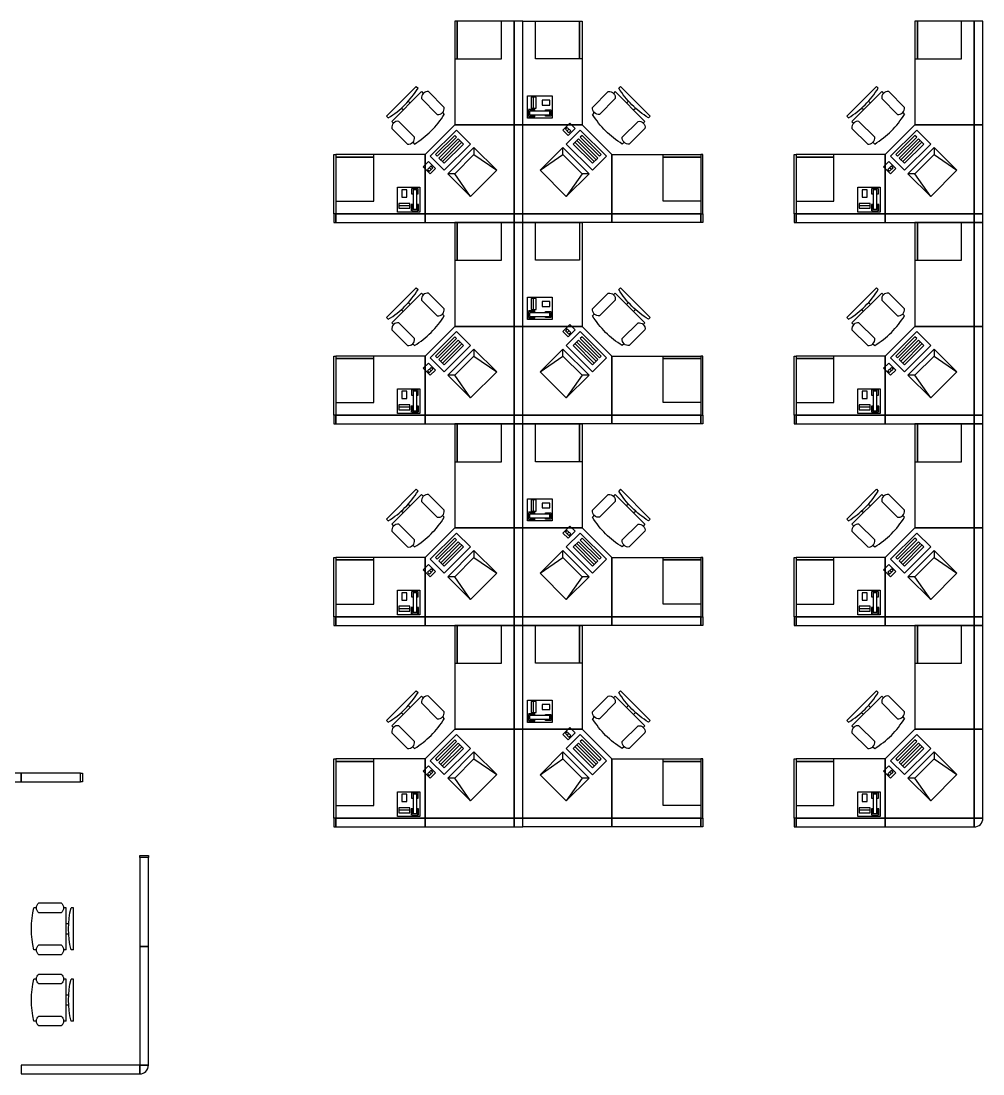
# Model space of a CAD drawing. Header units: inches. Extents: x 134 to 3030, y 231 to 1533.
# Drawn here: x 899.6 to 1288.6, y 232.4 to 658.3 of the extents above; entities that cross this region are included whole.
import ezdxf

# ---------------------------------------------------------------- set-up
doc = ezdxf.new("R2010")
doc.units = ezdxf.units.IN
doc.header["$LTSCALE"] = 96
doc.header["$MEASUREMENT"] = 0
doc.layers.get('0').update_dxf_attribs({"linetype": 'CONTINUOUS'})
for name, color, linetype, lineweight in [('A-FURN-P-PEDS', 5, 'CONTINUOUS', 25), ('A-FURN-P-PHWL-46', 1, 'CONTINUOUS', 25), ('A-FURN-P-PHWL-462', 1, 'CONTINUOUS', 25), ('A-FURN-P-SEAT', 4, 'CONTINUOUS', 25), ('A-FURN-P-WKSF', 200, 'CONTINUOUS', 25), ('A-FURN-P-WKSF2', 200, 'CONTINUOUS', 25), ('COMPUTER-P3', 2, 'CONTINUOUS', 25), ('TELEPHONE-ST12', 3, 'CONTINUOUS', 25)]:
    doc.layers.add(name, color=color, linetype=linetype, lineweight=lineweight)
doc.styles.add('ATTR', font='romans.shx', dxfattribs={"width": 0.8, "height": 2.52})

# ---------------------------------------------------------------- blocks, each defined once
blk = doc.blocks.new('http...pointasearch.autodesk.com.GeneralSymbolsCatalog.idropxml.COMPUTER_TERMINAL.xml.COMPUTER_TERMINAL')
for p, q in [((0, -13), (0, 0)), ((2, -11), (0, 0)), ((0, 0), (15, 0)), ((15, 0), (13, -11)), ((15, 0), (15, -13)), ((0, -13), (2, -11)), ((13, -11), (2, -11)), ((13, -11), (15, -13)), ((15, -13), (0, -13)), ((0, -15), (15, -15)), ((0, -23), (0, -15)), ((13, -17), (2, -17)), ((2, -17), (2, -20)), ((13, -20), (13, -17)), ((15, -15), (15, -23)), ((13, -18), (2, -18)), ((2, -19), (13, -19)), ((2, -20), (13, -20)), ((13, -21), (2, -21)), ((2, -21), (2, -22)), ((13, -22), (13, -21)), ((17, -18), (17, -22)), ((20, -18), (17, -18)), ((17.5, -19), (17.5, -20)), ((19.5, -19), (17.5, -19)), ((17.5, -20), (19.5, -20)), ((18.5, -19), (18.5, -20)), ((19.5, -20), (19.5, -19)), ((20, -22), (20, -18)), ((15, -23), (0, -23)), ((2, -22), (13, -22)), ((17, -22), (20, -22))]:
    blk.add_line(p, q)
at = {"style": 'ATTR', "width": 0.8, "flags": 9}
blk.add_attdef('ESTCODE', (0, 0), '', height=0.000059, dxfattribs=at)
blk = doc.blocks.new('http...pointasearch.autodesk.com.GeneralSymbolsCatalog.idropxml.DESK_CHAIR.xml.DESK_CHAIR')
at = {"linetype": 'Continuous'}
for p, q in [((-8.5, 0), (-8.5, -1)), ((-8.5, 0), (8.5, 0)), ((8.5, 0), (8.5, -1)), ((-8.5, -3), (-8.5, -4)), ((-8.5, -3), (8.5, -3)), ((-2, -3), (-2, -1.9355)), ((2, -1.9576), (2, -3)), ((8.5, -3), (8.5, -4)), ((-10.5, -5), (-10.5, -14)), ((-6.5, -14), (-6.5, -5)), ((6.5, -5), (6.5, -14)), ((10.5, -14), (10.5, -5)), ((-8.5, -15), (-8.5, -16)), ((8.5, -15), (8.5, -16))]:
    blk.add_line(p, q, dxfattribs=at)
for centre, radius, start, end in [((-8.5, -6.5), 2.5, 36.8699, 143.1301), ((0, 34.625), 36.625, 256.5803, 283.4197), ((8.5, -6.5), 2.5, 36.8699, 143.1301), ((-8.5, -12.5), 2.5, 216.8699, 323.1301), ((0, 19.625), 36.625, 256.5803, 283.4197), ((8.5, -12.5), 2.5, 216.8699, 323.1301)]:
    blk.add_arc(centre, radius, start, end, dxfattribs=at)
at = {"style": 'ATTR', "width": 0.8, "flags": 9}
blk.add_attdef('ESTCODE', (0, 0), '', height=0.0042, dxfattribs=at)
blk = doc.blocks.new('http...pointasearch.autodesk.com.GeneralSymbolsCatalog.idropxml.MULTI_LINE_TELEPHONE.xml.MULTI_LINE_TELEPHONE')
for p, q in [((-4.5, 0), (4.5, 0)), ((-4.5, -10), (-4.5, 0)), ((4.5, 0), (4.5, -10)), ((-4, -0.5), (-4, -3)), ((-4, -3), (-3.25, -3)), ((-1.25, -0.5), (-3.75, -0.5)), ((-3.75, -0.5), (-3.75, -2.75)), ((-3.75, -2.75), (-3.25, -2.75)), ((-3.25, -1), (-1.75, -1)), ((-3.25, -1), (-3.25, -9)), ((-1.75, -9), (-1.75, -1)), ((-1.75, -2.75), (-1.25, -2.75)), ((-1.75, -3), (-1, -3)), ((-1.25, -2.75), (-1.25, -0.5)), ((-1, -3), (-1, -0.5)), ((-0.5, -1.5), (-0.5, -3.5)), ((4, -1.5), (-0.5, -1.5)), ((-0.5, -2.5), (4, -2.5)), ((-0.5, -3.5), (4, -3.5)), ((4, -3.5), (4, -1.5)), ((-3.75, -9.5), (-3.75, -7.25)), ((-3.75, -7.25), (-3.25, -7.25)), ((-1.75, -7.25), (-1.25, -7.25)), ((-1.25, -7.25), (-1.25, -9.5)), ((0.75, -6), (0.75, -9)), ((2.75, -6), (0.75, -6)), ((2.75, -9), (2.75, -6)), ((4.5, -10), (-4.5, -10)), ((-1.25, -9.5), (-3.75, -9.5)), ((-3.25, -9), (-1.75, -9)), ((0.75, -9), (2.75, -9))]:
    blk.add_line(p, q)
at = {"style": 'ATTR', "width": 0.8, "flags": 9}
blk.add_attdef('ESTCODE', (0, 0), '', height=0.0000256, dxfattribs=at)

msp = doc.modelspace()

# ---------------------------------------------------------------- linework, layer by layer
at = {"layer": 'A-FURN-P-PEDS', "linetype": 'Continuous'}
for points in [[(1075.96, 643.05), (1075.96, 658.3), (1074.96, 658.3), (1074.96, 643.05)], [(1125.46, 643.05), (1125.46, 658.3), (1126.46, 658.3), (1126.46, 643.05)], [(1262.06, 643.05), (1262.06, 658.3), (1261.06, 658.3), (1261.06, 643.05)], [(1026.96, 603.3), (1042.21, 603.3), (1042.21, 604.3), (1026.96, 604.3)], [(1174.46, 603.3), (1159.21, 603.3), (1159.21, 604.3), (1174.46, 604.3)], [(1213.06, 603.3), (1228.31, 603.3), (1228.31, 604.3), (1213.06, 604.3)], [(1075.96, 561.55), (1075.96, 576.8), (1074.96, 576.8), (1074.96, 561.55)], [(1262.06, 561.55), (1262.06, 576.8), (1261.06, 576.8), (1261.06, 561.55)], [(1026.96, 521.8), (1042.21, 521.8), (1042.21, 522.8), (1026.96, 522.8)], [(1174.46, 521.8), (1159.21, 521.8), (1159.21, 522.8), (1174.46, 522.8)], [(1213.06, 521.8), (1228.31, 521.8), (1228.31, 522.8), (1213.06, 522.8)], [(1075.96, 480.05), (1075.96, 495.3), (1074.96, 495.3), (1074.96, 480.05)], [(1125.46, 480.05), (1125.46, 495.3), (1126.46, 495.3), (1126.46, 480.05)], [(1262.06, 480.05), (1262.06, 495.3), (1261.06, 495.3), (1261.06, 480.05)], [(1026.96, 440.3), (1042.21, 440.3), (1042.21, 441.3), (1026.96, 441.3)], [(1174.46, 440.3), (1159.21, 440.3), (1159.21, 441.3), (1174.46, 441.3)], [(1213.06, 440.3), (1228.31, 440.3), (1228.31, 441.3), (1213.06, 441.3)], [(1075.96, 398.55), (1075.96, 413.8), (1074.96, 413.8), (1074.96, 398.55)], [(1125.46, 398.55), (1125.46, 413.8), (1126.46, 413.8), (1126.46, 398.55)], [(1262.06, 398.55), (1262.06, 413.8), (1261.06, 413.8), (1261.06, 398.55)], [(1026.96, 358.8), (1042.21, 358.8), (1042.21, 359.8), (1026.96, 359.8)], [(1174.46, 358.8), (1159.21, 358.8), (1159.21, 359.8), (1174.46, 359.8)], [(1213.06, 358.8), (1228.31, 358.8), (1228.31, 359.8), (1213.06, 359.8)]]:
    msp.add_lwpolyline(points, close=True, dxfattribs=at)
at = {"layer": 'A-FURN-P-PEDS'}
for points in [[(1093.84, 643.05), (1093.84, 658.3), (1075.96, 658.3), (1075.96, 643.05)], [(1107.59, 643.05), (1107.59, 658.3), (1125.46, 658.3), (1125.46, 643.05)], [(1279.93, 643.05), (1279.93, 658.3), (1262.06, 658.3), (1262.06, 643.05)], [(1026.96, 585.43), (1042.21, 585.43), (1042.21, 603.3), (1026.96, 603.3)], [(1174.46, 585.43), (1159.21, 585.43), (1159.21, 603.3), (1174.46, 603.3)], [(1213.06, 585.43), (1228.31, 585.43), (1228.31, 603.3), (1213.06, 603.3)], [(1093.84, 561.55), (1093.84, 576.8), (1075.96, 576.8), (1075.96, 561.55)], [(1107.59, 561.55), (1107.59, 576.8), (1125.46, 576.8), (1125.46, 561.55)], [(1279.93, 561.55), (1279.93, 576.8), (1262.06, 576.8), (1262.06, 561.55)], [(1026.96, 503.93), (1042.21, 503.93), (1042.21, 521.8), (1026.96, 521.8)], [(1174.46, 503.93), (1159.21, 503.93), (1159.21, 521.8), (1174.46, 521.8)], [(1213.06, 503.93), (1228.31, 503.93), (1228.31, 521.8), (1213.06, 521.8)], [(1093.84, 480.05), (1093.84, 495.3), (1075.96, 495.3), (1075.96, 480.05)], [(1107.59, 480.05), (1107.59, 495.3), (1125.46, 495.3), (1125.46, 480.05)], [(1279.93, 480.05), (1279.93, 495.3), (1262.06, 495.3), (1262.06, 480.05)], [(1026.96, 422.43), (1042.21, 422.43), (1042.21, 440.3), (1026.96, 440.3)], [(1174.46, 422.43), (1159.21, 422.43), (1159.21, 440.3), (1174.46, 440.3)], [(1213.06, 422.43), (1228.31, 422.43), (1228.31, 440.3), (1213.06, 440.3)], [(1093.84, 398.55), (1093.84, 413.8), (1075.96, 413.8), (1075.96, 398.55)], [(1107.59, 398.55), (1107.59, 413.8), (1125.46, 413.8), (1125.46, 398.55)], [(1279.93, 398.55), (1279.93, 413.8), (1262.06, 413.8), (1262.06, 398.55)], [(1026.96, 340.93), (1042.21, 340.93), (1042.21, 358.8), (1026.96, 358.8)], [(1174.46, 340.93), (1159.21, 340.93), (1159.21, 358.8), (1174.46, 358.8)], [(1213.06, 340.93), (1228.31, 340.93), (1228.31, 358.8), (1213.06, 358.8)]]:
    msp.add_lwpolyline(points, close=True, dxfattribs=at)
at = {"layer": 'A-FURN-P-PHWL-46'}
for points in [[(1102.46, 658.3), (1098.96, 658.3), (1098.96, 616.3), (1102.46, 616.3)], [(1288.56, 658.3), (1285.06, 658.3), (1285.06, 616.3), (1288.56, 616.3)], [(1102.46, 616.3), (1098.96, 616.3), (1098.96, 580.3), (1102.46, 580.3)], [(1288.56, 616.3), (1285.06, 616.3), (1285.06, 580.3), (1288.56, 580.3)], [(1026.09, 580.3), (1026.09, 576.8), (1026.96, 576.8), (1026.96, 580.3)], [(1026.96, 580.3), (1026.96, 576.8), (1062.96, 576.8), (1062.96, 580.3)], [(1062.96, 580.3), (1062.96, 576.8), (1098.96, 576.8), (1098.96, 580.3)], [(1138.46, 580.3), (1138.46, 576.8), (1102.46, 576.8), (1102.46, 580.3)], [(1174.46, 580.3), (1174.46, 576.8), (1138.46, 576.8), (1138.46, 580.3)], [(1175.34, 580.3), (1175.34, 576.8), (1174.46, 576.8), (1174.46, 580.3)], [(1212.18, 580.3), (1212.18, 576.8), (1213.06, 576.8), (1213.06, 580.3)], [(1213.06, 580.3), (1213.06, 576.8), (1249.06, 576.8), (1249.06, 580.3)], [(1249.06, 580.3), (1249.06, 576.8), (1285.06, 576.8), (1285.06, 580.3)], [(1102.46, 576.8), (1098.96, 576.8), (1098.96, 534.8), (1102.46, 534.8)], [(1288.56, 576.8), (1285.06, 576.8), (1285.06, 534.8), (1288.56, 534.8)], [(1102.46, 534.8), (1098.96, 534.8), (1098.96, 498.8), (1102.46, 498.8)], [(1288.56, 534.8), (1285.06, 534.8), (1285.06, 498.8), (1288.56, 498.8)], [(1026.09, 498.8), (1026.09, 495.3), (1026.96, 495.3), (1026.96, 498.8)], [(1026.96, 498.8), (1026.96, 495.3), (1062.96, 495.3), (1062.96, 498.8)], [(1062.96, 498.8), (1062.96, 495.3), (1098.96, 495.3), (1098.96, 498.8)], [(1138.46, 498.8), (1138.46, 495.3), (1102.46, 495.3), (1102.46, 498.8)], [(1174.46, 498.8), (1174.46, 495.3), (1138.46, 495.3), (1138.46, 498.8)], [(1175.34, 498.8), (1175.34, 495.3), (1174.46, 495.3), (1174.46, 498.8)], [(1212.18, 498.8), (1212.18, 495.3), (1213.06, 495.3), (1213.06, 498.8)], [(1213.06, 498.8), (1213.06, 495.3), (1249.06, 495.3), (1249.06, 498.8)], [(1249.06, 498.8), (1249.06, 495.3), (1285.06, 495.3), (1285.06, 498.8)], [(1102.46, 495.3), (1098.96, 495.3), (1098.96, 453.3), (1102.46, 453.3)], [(1288.56, 495.3), (1285.06, 495.3), (1285.06, 453.3), (1288.56, 453.3)], [(1102.46, 453.3), (1098.96, 453.3), (1098.96, 417.3), (1102.46, 417.3)], [(1288.56, 453.3), (1285.06, 453.3), (1285.06, 417.3), (1288.56, 417.3)], [(1026.09, 417.3), (1026.09, 413.8), (1026.96, 413.8), (1026.96, 417.3)], [(1026.96, 417.3), (1026.96, 413.8), (1062.96, 413.8), (1062.96, 417.3)], [(1062.96, 417.3), (1062.96, 413.8), (1098.96, 413.8), (1098.96, 417.3)], [(1102.46, 413.8), (1098.96, 413.8), (1098.96, 371.8), (1102.46, 371.8)], [(1138.46, 417.3), (1138.46, 413.8), (1102.46, 413.8), (1102.46, 417.3)], [(1174.46, 417.3), (1174.46, 413.8), (1138.46, 413.8), (1138.46, 417.3)], [(1175.34, 417.3), (1175.34, 413.8), (1174.46, 413.8), (1174.46, 417.3)], [(1212.18, 417.3), (1212.18, 413.8), (1213.06, 413.8), (1213.06, 417.3)], [(1213.06, 417.3), (1213.06, 413.8), (1249.06, 413.8), (1249.06, 417.3)], [(1249.06, 417.3), (1249.06, 413.8), (1285.06, 413.8), (1285.06, 417.3)], [(1288.56, 413.8), (1285.06, 413.8), (1285.06, 371.8), (1288.56, 371.8)], [(1102.46, 371.8), (1098.96, 371.8), (1098.96, 335.8), (1102.46, 335.8)], [(1288.56, 371.8), (1285.06, 371.8), (1285.06, 335.8), (1288.56, 335.8)], [(1026.09, 335.8), (1026.09, 332.3), (1026.96, 332.3), (1026.96, 335.8)], [(1026.96, 335.8), (1026.96, 332.3), (1062.96, 332.3), (1062.96, 335.8)], [(1062.96, 335.8), (1062.96, 332.3), (1098.96, 332.3), (1098.96, 335.8)], [(1138.46, 335.8), (1138.46, 332.3), (1102.46, 332.3), (1102.46, 335.8)], [(1174.46, 335.8), (1174.46, 332.3), (1138.46, 332.3), (1138.46, 335.8)], [(1175.34, 335.8), (1175.34, 332.3), (1174.46, 332.3), (1174.46, 335.8)], [(1212.18, 335.8), (1212.18, 332.3), (1213.06, 332.3), (1213.06, 335.8)], [(1213.06, 335.8), (1213.06, 332.3), (1249.06, 332.3), (1249.06, 335.8)], [(1249.06, 335.8), (1249.06, 332.3), (1285.06, 332.3), (1285.06, 335.8)]]:
    msp.add_lwpolyline(points, close=True, dxfattribs=at)
at = {"layer": 'A-FURN-P-PHWL-46', "elevation": 0}
for points in [[(851.61, 354.01), (851.61, 350.51), (899.61, 350.51), (899.61, 354.01)], [(899.61, 354.01), (899.61, 350.51), (923.61, 350.51), (923.61, 354.01)], [(924.49, 354.01), (924.49, 350.51), (923.61, 350.51), (923.61, 354.01)], [(947.61, 320.73), (951.11, 320.73), (951.11, 319.85), (947.61, 319.85)], [(951.11, 319.85), (947.61, 319.85), (947.61, 283.85), (951.11, 283.85)], [(951.11, 283.85), (947.61, 283.85), (947.61, 235.85), (951.11, 235.85)], [(899.61, 235.85), (899.61, 232.35), (947.61, 232.35), (947.61, 235.85)]]:
    msp.add_lwpolyline(points, close=True, dxfattribs=at)
at = {"layer": 'A-FURN-P-PHWL-46'}
msp.add_lwpolyline([(1285.06, 332.3, 0.414214), (1288.56, 335.8), (1285.06, 335.8)], format="xyb", close=True, dxfattribs=at)
at = {"layer": 'A-FURN-P-PHWL-46', "elevation": 0}
msp.add_lwpolyline([(947.61, 232.35, 0.414214), (951.11, 235.85), (947.61, 235.85)], format="xyb", close=True, dxfattribs=at)
at = {"layer": 'A-FURN-P-PHWL-462'}
for points in [[(1098.96, 580.3), (1098.96, 576.8), (1102.46, 576.8), (1102.46, 580.3)], [(1285.06, 580.3), (1285.06, 576.8), (1288.56, 576.8), (1288.56, 580.3)], [(1098.96, 498.8), (1098.96, 495.3), (1102.46, 495.3), (1102.46, 498.8)], [(1285.06, 498.8), (1285.06, 495.3), (1288.56, 495.3), (1288.56, 498.8)], [(1098.96, 417.3), (1098.96, 413.8), (1102.46, 413.8), (1102.46, 417.3)], [(1285.06, 417.3), (1285.06, 413.8), (1288.56, 413.8), (1288.56, 417.3)], [(1098.96, 335.8), (1098.96, 332.3), (1102.46, 332.3), (1102.46, 335.8)]]:
    msp.add_lwpolyline(points, close=True, dxfattribs=at)
at = {"layer": 'A-FURN-P-WKSF'}
for points in [[(1062.96, 604.3), (1062.96, 580.3), (1098.96, 580.3), (1098.96, 616.3), (1074.96, 616.3), (1062.96, 604.3)], [(1138.46, 604.3), (1138.46, 580.3), (1102.46, 580.3), (1102.46, 616.3), (1126.46, 616.3), (1138.46, 604.3)], [(1249.06, 604.3), (1249.06, 580.3), (1285.06, 580.3), (1285.06, 616.3), (1261.06, 616.3), (1249.06, 604.3)], [(1062.96, 522.8), (1062.96, 498.8), (1098.96, 498.8), (1098.96, 534.8), (1074.96, 534.8), (1062.96, 522.8)], [(1138.46, 522.8), (1138.46, 498.8), (1102.46, 498.8), (1102.46, 534.8), (1126.46, 534.8), (1138.46, 522.8)], [(1249.06, 522.8), (1249.06, 498.8), (1285.06, 498.8), (1285.06, 534.8), (1261.06, 534.8), (1249.06, 522.8)], [(1062.96, 441.3), (1062.96, 417.3), (1098.96, 417.3), (1098.96, 453.3), (1074.96, 453.3), (1062.96, 441.3)], [(1138.46, 441.3), (1138.46, 417.3), (1102.46, 417.3), (1102.46, 453.3), (1126.46, 453.3), (1138.46, 441.3)], [(1249.06, 441.3), (1249.06, 417.3), (1285.06, 417.3), (1285.06, 453.3), (1261.06, 453.3), (1249.06, 441.3)], [(1062.96, 359.8), (1062.96, 335.8), (1098.96, 335.8), (1098.96, 371.8), (1074.96, 371.8), (1062.96, 359.8)], [(1138.46, 359.8), (1138.46, 335.8), (1102.46, 335.8), (1102.46, 371.8), (1126.46, 371.8), (1138.46, 359.8)], [(1249.06, 359.8), (1249.06, 335.8), (1285.06, 335.8), (1285.06, 371.8), (1261.06, 371.8), (1249.06, 359.8)]]:
    msp.add_lwpolyline(points, dxfattribs=at)
for points in [[(1026.09, 580.3), (1026.09, 604.3), (1026.96, 604.3), (1026.96, 580.3)], [(1062.96, 580.3), (1062.96, 604.3), (1026.96, 604.3), (1026.96, 580.3)], [(1138.46, 580.3), (1138.46, 604.3), (1174.46, 604.3), (1174.46, 580.3)], [(1175.34, 580.3), (1175.34, 604.3), (1174.46, 604.3), (1174.46, 580.3)], [(1212.18, 580.3), (1212.18, 604.3), (1213.06, 604.3), (1213.06, 580.3)], [(1249.06, 580.3), (1249.06, 604.3), (1213.06, 604.3), (1213.06, 580.3)], [(1026.09, 498.8), (1026.09, 522.8), (1026.96, 522.8), (1026.96, 498.8)], [(1062.96, 498.8), (1062.96, 522.8), (1026.96, 522.8), (1026.96, 498.8)], [(1138.46, 498.8), (1138.46, 522.8), (1174.46, 522.8), (1174.46, 498.8)], [(1175.34, 498.8), (1175.34, 522.8), (1174.46, 522.8), (1174.46, 498.8)], [(1212.18, 498.8), (1212.18, 522.8), (1213.06, 522.8), (1213.06, 498.8)], [(1249.06, 498.8), (1249.06, 522.8), (1213.06, 522.8), (1213.06, 498.8)], [(1026.09, 417.3), (1026.09, 441.3), (1026.96, 441.3), (1026.96, 417.3)], [(1062.96, 417.3), (1062.96, 441.3), (1026.96, 441.3), (1026.96, 417.3)], [(1138.46, 417.3), (1138.46, 441.3), (1174.46, 441.3), (1174.46, 417.3)], [(1175.34, 417.3), (1175.34, 441.3), (1174.46, 441.3), (1174.46, 417.3)], [(1212.18, 417.3), (1212.18, 441.3), (1213.06, 441.3), (1213.06, 417.3)], [(1249.06, 417.3), (1249.06, 441.3), (1213.06, 441.3), (1213.06, 417.3)], [(1026.09, 335.8), (1026.09, 359.8), (1026.96, 359.8), (1026.96, 335.8)], [(1062.96, 335.8), (1062.96, 359.8), (1026.96, 359.8), (1026.96, 335.8)], [(1138.46, 335.8), (1138.46, 359.8), (1174.46, 359.8), (1174.46, 335.8)], [(1175.34, 335.8), (1175.34, 359.8), (1174.46, 359.8), (1174.46, 335.8)], [(1212.18, 335.8), (1212.18, 359.8), (1213.06, 359.8), (1213.06, 335.8)], [(1249.06, 335.8), (1249.06, 359.8), (1213.06, 359.8), (1213.06, 335.8)]]:
    msp.add_lwpolyline(points, close=True, dxfattribs=at)
at = {"layer": 'A-FURN-P-WKSF2'}
for points in [[(1074.96, 658.3), (1074.96, 616.3), (1098.96, 616.3), (1098.96, 658.3)], [(1126.46, 658.3), (1126.46, 616.3), (1102.46, 616.3), (1102.46, 658.3)], [(1261.06, 658.3), (1261.06, 616.3), (1285.06, 616.3), (1285.06, 658.3)], [(1074.96, 576.8), (1074.96, 534.8), (1098.96, 534.8), (1098.96, 576.8)], [(1126.46, 576.8), (1126.46, 534.8), (1102.46, 534.8), (1102.46, 576.8)], [(1261.06, 576.8), (1261.06, 534.8), (1285.06, 534.8), (1285.06, 576.8)], [(1074.96, 495.3), (1074.96, 453.3), (1098.96, 453.3), (1098.96, 495.3)], [(1126.46, 495.3), (1126.46, 453.3), (1102.46, 453.3), (1102.46, 495.3)], [(1261.06, 495.3), (1261.06, 453.3), (1285.06, 453.3), (1285.06, 495.3)], [(1074.96, 413.8), (1074.96, 371.8), (1098.96, 371.8), (1098.96, 413.8)], [(1126.46, 413.8), (1126.46, 371.8), (1102.46, 371.8), (1102.46, 413.8)], [(1261.06, 413.8), (1261.06, 371.8), (1285.06, 371.8), (1285.06, 413.8)]]:
    msp.add_lwpolyline(points, close=True, dxfattribs=at)

# ---------------------------------------------------------------- block references
at = {"layer": 'A-FURN-P-SEAT', "rotation": 45}
for p in [(1053.41, 625.86), (1239.5, 625.86), (1053.41, 544.36), (1239.5, 544.36), (1053.41, 462.86), (1239.5, 462.86), (1053.41, 381.36), (1239.5, 381.36)]:
    msp.add_blockref('http...pointasearch.autodesk.com.GeneralSymbolsCatalog.idropxml.DESK_CHAIR.xml.DESK_CHAIR', p, dxfattribs=at)
at = {"layer": 'A-FURN-P-SEAT', "xscale": -1}
for p, rotation in [((1148.02, 625.86), 315.000000000002), ((1148.02, 544.36), 315.000000000002), ((1148.02, 462.86), 315.000000000002), ((1148.02, 381.36), 315.000000000002), ((920.83, 291.08, 0), 269.9999999999967), ((920.83, 262.25, 0), 269.9999999999967)]:
    msp.add_blockref('http...pointasearch.autodesk.com.GeneralSymbolsCatalog.idropxml.DESK_CHAIR.xml.DESK_CHAIR', p, dxfattribs=dict(at, rotation=rotation))
at = {"layer": 'COMPUTER-P3'}
for p, rotation in [((1120.09, 587.32), 134.9999999999978), ((1091.94, 597.93), 224.9999999999999), ((1278.04, 597.93), 224.9999999999999), ((1091.94, 516.43), 224.9999999999999), ((1120.09, 505.82), 134.9999999999978), ((1278.04, 516.43), 224.9999999999999), ((1120.09, 424.32), 134.9999999999978), ((1091.94, 434.93), 224.9999999999999), ((1278.04, 434.93), 224.9999999999999), ((1120.09, 342.82), 134.9999999999978), ((1091.94, 353.43), 224.9999999999999), ((1278.04, 353.43), 224.9999999999999)]:
    msp.add_blockref('http...pointasearch.autodesk.com.GeneralSymbolsCatalog.idropxml.COMPUTER_TERMINAL.xml.COMPUTER_TERMINAL', p, dxfattribs=dict(at, rotation=rotation))
at = {"layer": 'TELEPHONE-ST12'}
for p, rotation in [((1104.36, 623.58), 89.99999999999432), ((1056.36, 581.05, 0), 180), ((1242.45, 581.05, 0), 180), ((1104.36, 542.08), 89.99999999999432), ((1056.36, 499.55, 0), 180), ((1242.45, 499.55, 0), 180), ((1104.36, 460.58), 89.99999999999432), ((1056.36, 418.05, 0), 180), ((1242.45, 418.05, 0), 180), ((1104.36, 379.08), 89.99999999999432), ((1056.36, 336.55, 0), 180), ((1242.45, 336.55, 0), 180)]:
    msp.add_blockref('http...pointasearch.autodesk.com.GeneralSymbolsCatalog.idropxml.MULTI_LINE_TELEPHONE.xml.MULTI_LINE_TELEPHONE', p, dxfattribs=dict(at, rotation=rotation))

doc.saveas('drawing.dxf')
